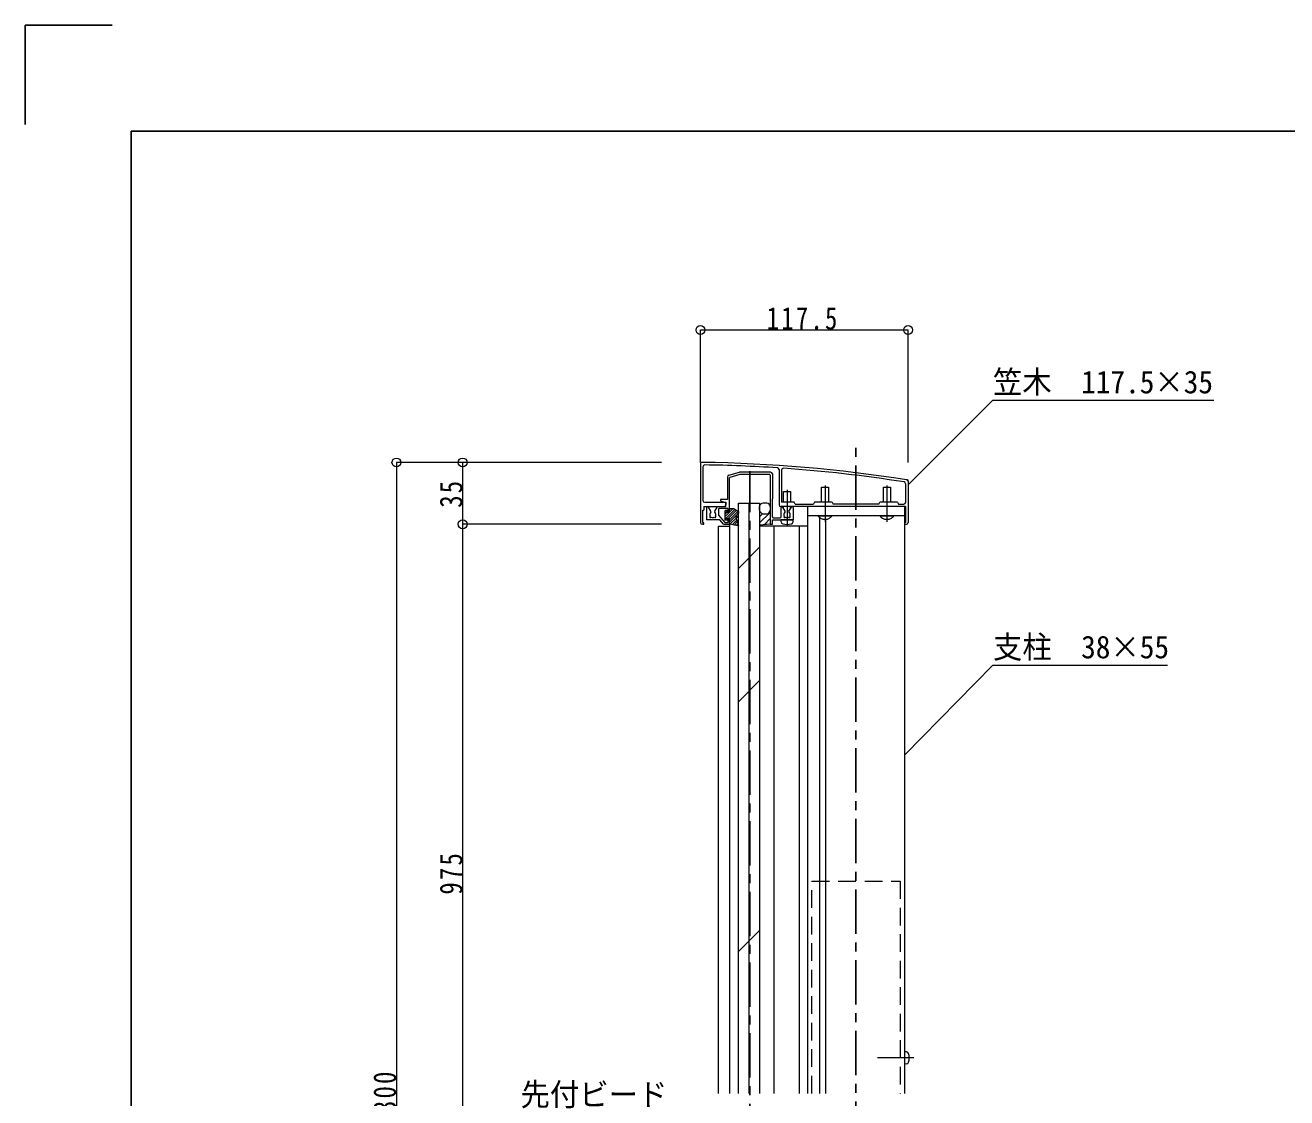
# Model space of a CAD drawing. Units: millimetres at full size, sheet at 1:5; some dimension numbers follow another scale. Extents: x -1050 to 1050, y -742 to 742.
# Drawn here: x -1050 to -336, y 135 to 742 of the extents above; entities that cross this region are included whole.
import ezdxf
from ezdxf.enums import TextEntityAlignment as Align

# ---------------------------------------------------------------- set-up
doc = ezdxf.new("R2010")
doc.units = ezdxf.units.MM
doc.header["$LTSCALE"] = 5
for name, pattern in [('CHAIN1', [8, 5, -1, 1, -1]), ('DASHED1', [1.8, 1.2, -0.6]), ('DASHED2', [3, 2, -1])]:
    doc.linetypes.add(name, pattern=pattern)
for name, color, linetype in [('0-0_通り芯', 7, 'CHAIN1'), ('1-4_印刷位置ライン', 7, 'Continuous'), ('1-5_図枠1_1', 7, 'Continuous')]:
    doc.layers.add(name, color=color, linetype=linetype)
for name, color, linetype, lineweight in [('0-3_寸法', 54, 'Continuous', 20), ('0-4_手摺部材', 92, 'Continuous', 20), ('0-7_ガラス', 6, 'Continuous', 20), ('0-8_その他', 11, 'Continuous', 20), ('0-9_文字', 3, 'Continuous', 20), ('0-A_支柱', 6, 'Continuous', 20), ('0-B_足元', 4, 'Continuous', 20)]:
    doc.layers.add(name, color=color, linetype=linetype, lineweight=lineweight)
doc.styles.add('ＭＳ ゴシック', font='')
doc.styles.get('ＭＳ ゴシック').set_extended_font_data('MS Gothic')

# ---------------------------------------------------------------- blocks, each defined once
blk = doc.blocks.new('dimension_origin')
at = {"color": 0, "linetype": 'Continuous', "lineweight": -2}
blk.add_circle((0, 0), 1.25, dxfattribs=at)

msp = doc.modelspace()

# ---------------------------------------------------------------- linework, layer by layer
at = {"layer": '0-0_通り芯'}
for p, q in [((-580, -411.793), (-580, 505.456)), ((-640, 26.923), (-640, 490))]:
    msp.add_line(p, q, dxfattribs=at)
at = {"layer": '0-3_寸法'}
for p, q in [((-668, 495), (-668, 570)), ((-668, 570), (-550.5, 570)), ((-550.5, 495), (-550.5, 570)), ((-690, 495), (-840, 495)), ((-840, 495), (-840, -224.293)), ((-802.5, 460), (-802.5, 495)), ((-690, 460), (-802.5, 460)), ((-802.5, 65.706), (-802.5, 460))]:
    msp.add_line(p, q, dxfattribs=at)
at = {"layer": '0-4_手摺部材'}
for p, q in [((-667.999, 494), (-667.999, 461)), ((-666.599, 492.581), (-666.599, 473.5)), ((-652.7, 486.746), (-652.7, 474.1)), ((-651.975, 487.707), (-645.835, 489.462)), ((-651.5, 467.5), (-651.5, 486.218)), ((-651.137, 486.698), (-645.599, 488.281)), ((-628.3, 489.5), (-645.56, 489.5)), ((-645.462, 488.3), (-629, 488.3)), ((-628.5, 487.8), (-628.5, 460)), ((-627.3, 488.5), (-627.3, 474.4)), ((-623.499, 490.932), (-623.499, 471)), ((-622.099, 490.701), (-622.099, 472.5)), ((-621, 478.5), (-617, 478.5)), ((-621, 472.5), (-621, 478.5)), ((-617, 478.5), (-617, 472.5)), ((-599.5, 472.5), (-599.5, 481)), ((-599.5, 481), (-595.5, 481)), ((-595.5, 481), (-595.5, 472.5)), ((-564.5, 472.5), (-564.5, 481)), ((-564.5, 481), (-560.5, 481)), ((-560.5, 481), (-560.5, 472.5)), ((-551.899, 482.945), (-551.899, 472.4)), ((-550.5, 484.147), (-550.5, 460.961)), ((-665.599, 472.5), (-653.699, 472.5)), ((-656.329, 473.001), (-653.7, 472.3)), ((-653.7, 470), (-653.7, 472.3)), ((-653.699, 472.5), (-653.699, 471)), ((-627.3, 464.2), (-627.3, 474.4)), ((-614.999, 472.5), (-622.099, 472.5)), ((-614.499, 471.4), (-614.999, 472.5)), ((-614.499, 471.4), (-603.999, 471.4)), ((-593.499, 472.5), (-592.999, 471.4)), ((-566.999, 471.4), (-592.999, 471.4)), ((-566.999, 471.4), (-566.499, 472.5)), ((-556.5, 472.5), (-566.499, 472.5)), ((-665.999, 470), (-654.699, 470)), ((-665.999, 470), (-665.999, 468)), ((-664.5, 469.428), (-664.5, 462.5)), ((-662.097, 467.4), (-663.433, 469.714)), ((-659.903, 467.4), (-658.546, 469.75)), ((-658.113, 470), (-653.7, 470)), ((-657.7, 468.5), (-657.7, 465.08)), ((-652.5, 469), (-657.2, 469)), ((-652.5, 469), (-652.5, 467)), ((-652.5, 467), (-652, 467)), ((-551.899, 470), (-622.499, 470)), ((-622.3, 464.2), (-622.3, 469.555)), ((-620.097, 467.4), (-621.47, 469.777)), ((-621, 468.964), (-621, 470)), ((-617.903, 467.4), (-616.567, 469.714)), ((-617, 468.964), (-617, 470)), ((-615.5, 469.428), (-615.5, 462.5)), ((-607.5, 470), (-607.5, 465)), ((-607.5, 465), (-552.5, 465)), ((-552.5, 470), (-552.5, 465)), ((-551.899, 470), (-551.899, 461)), ((-666.499, 460), (-666.999, 460)), ((-666.599, 461), (-666.499, 461)), ((-661.2, 462.5), (-664.5, 462.5)), ((-661, 462.7), (-661.2, 462.5)), ((-661, 462.7), (-660.8, 462.5)), ((-657.1, 462.5), (-660.8, 462.5)), ((-658.003, 459), (-651.5, 459)), ((-658.003, 459), (-658.003, 137.854)), ((-655, 460), (-657.1, 462.5)), ((-655, 460), (-651.5, 460)), ((-652, 463), (-652.5, 463)), ((-652.5, 463), (-652.5, 461)), ((-651.5, 460), (-651.5, 462.5)), ((-651.5, 460), (-651.5, 137.854)), ((-607.5, 459), (-634.5, 459)), ((-628.5, 460), (-627.3, 460)), ((-627.3, 460), (-627.3, 462.5)), ((-627.3, 462.5), (-619.2, 462.5)), ((-626.8, 463.7), (-622.8, 463.7)), ((-626.5, 459), (-626.5, 137.854)), ((-622.402, 461.381), (-622.5, 462.5)), ((-615.5, 462.5), (-622.5, 462.5)), ((-619, 462.7), (-619.2, 462.5)), ((-619, 462.7), (-618.8, 462.5)), ((-618.8, 462.5), (-615.5, 462.5)), ((-615.598, 461.381), (-615.5, 462.5)), ((-612, 137.854), (-612, 459)), ((-551.999, 461), (-551.899, 461)), ((-551.999, 460), (-551.499, 460))]:
    msp.add_line(p, q, dxfattribs=at)
at = {"layer": '0-4_手摺部材', "linetype": 'CHAIN1'}
for p, q in [((-619, 479.5), (-619, 458.9)), ((-597.5, 482), (-597.5, 461.4)), ((-562.5, 482), (-562.5, 461.4))]:
    msp.add_line(p, q, dxfattribs=at)
at = {"layer": '0-4_手摺部材', "linetype": 'DASHED1'}
msp.add_line((-550.5, 484.189), (-550.5, 485), dxfattribs=at)
at = {"layer": '0-4_手摺部材'}
for points in [[(-652.7, 474.1), (-656.7, 474.1), (-656.7, 473.484)], [(-593.499, 472.5), (-603.499, 472.5), (-603.999, 471.4)], [(-556.5, 472.5), (-556, 471.4), (-552.899, 471.4)], [(-666.599, 461), (-666.599, 468), (-665.999, 468)], [(-657.7, 465.08), (-654.273, 461), (-652.5, 461)], [(-601.5, 465), (-601.5, 464.712), (-593.5, 464.712), (-593.5, 465)], [(-566.5, 465), (-566.5, 464.712), (-558.5, 464.712), (-558.5, 465)]]:
    msp.add_lwpolyline(points, dxfattribs=at)
for centre, radius, start, end in [((-666.999, 494), 1, 89.28387, 180), ((-676.986, -304.938), 800, 80.9641, 89.28387), ((-665.599, 492.581), 1, 89.18151, 180), ((-676.986, -304.428), 798.09, 86.22449, 89.18151), ((-651.7, 486.746), 1, 105.9454, 180), ((-651, 486.218), 0.5, 105.9454, 180), ((-645.56, 488.5), 1, 90, 105.9454), ((-645.462, 487.8), 0.5, 90, 105.9454), ((-629, 487.8), 0.5, 0, 90), ((-628.3, 488.5), 1, 0, 90), ((-624.499, 490.932), 1, 0, 86.22449), ((-621.099, 490.701), 1, 85.97953, 180), ((-676.986, -304.428), 798.09, 81.0441, 85.97953), ((-552.899, 482.945), 1, 0, 81.0441), ((-551.5, 484.147), 1, 0, 80.9641), ((-665.599, 473.5), 1, 180, 270), ((-656.2, 473.484), 0.5, 180, 255.06859), ((-552.899, 472.4), 1, 270, 360), ((-663.928, 469.428), 0.572, 30, 180), ((-661, 465.5), 1.75, 132.83959, 208.57358), ((-662.237, 464.263), 0.5, 126.78679, 323.21321), ((-662.53, 467.15), 0.5, 312.83959, 30), ((-661, 465.5), 1.75, 241.42642, 298.57358), ((-659.763, 464.263), 0.5, 216.78679, 53.21321), ((-659.47, 467.15), 0.5, 150, 227.16041), ((-661, 465.5), 1.75, 331.4264, 47.16041), ((-658.113, 469.5), 0.5, 90, 150), ((-657.2, 468.5), 0.5, 90, 180), ((-654.699, 471), 1, 270, 0), ((-652, 467.5), 0.5, 270, 360), ((-626.8, 464.2), 0.5, 180, 270), ((-622.499, 471), 1, 180, 270), ((-622.8, 464.2), 0.5, 270, 360), ((-621.855, 469.555), 0.445, 30, 180), ((-619, 465.5), 1.75, 132.83959, 208.57358), ((-620.237, 464.263), 0.5, 126.78679, 323.21321), ((-620.53, 467.15), 0.5, 312.83959, 30), ((-619, 465.5), 1.75, 241.42642, 298.57358), ((-617.763, 464.263), 0.5, 216.78679, 53.21321), ((-617.47, 467.15), 0.5, 150, 227.16041), ((-619, 465.5), 1.75, 331.4264, 47.16041), ((-616.072, 469.428), 0.572, 0, 150), ((-597.5, 467.941), 5.141, 218.91478, 239.75003), ((-597.5, 467.941), 5.141, 300.24997, 321.08522), ((-562.5, 467.941), 5.141, 218.91478, 239.75003), ((-562.5, 467.941), 5.141, 300.24997, 321.08522), ((-666.999, 461), 1, 180, 270), ((-666.499, 460.5), 0.5, 270, 90), ((-652, 462.5), 0.5, 0, 90), ((-621.107, 461.494), 1.3, 185, 254.11915), ((-619, 468.9), 9, 254.11915, 285.88085), ((-616.893, 461.494), 1.3, 285.88085, 355), ((-597.5, 467.941), 5.141, 239.75003, 300.24997), ((-562.5, 467.941), 5.141, 239.75003, 300.24997), ((-551.999, 460.5), 0.5, 90, 270), ((-551.499, 461), 1, 270, 357.79122)]:
    msp.add_arc(centre, radius, start, end, dxfattribs=at)
at = {"layer": '0-4_手摺部材', "linetype": 'DASHED1'}
msp.add_arc((-676.986, -304.938), 800, 80.90296, 80.9641, dxfattribs=at)
at = {"layer": '0-7_ガラス'}
for p, q in [((-646.5, 137.854), (-646.5, 472)), ((-640.5, 137.854), (-640.5, 472)), ((-646.5, 434.957), (-634.5, 446.957)), ((-646.5, 359.541), (-634.5, 371.541)), ((-646.5, 218.12), (-634.5, 230.12))]:
    msp.add_line(p, q, dxfattribs=at)
msp.add_lwpolyline([(-646.5, 472), (-634.5, 472), (-634.5, 137.854)], dxfattribs=at)
at = {"layer": '0-8_その他'}
for p, q in [((-630.5, 472), (-632.5, 472)), ((-654, 462.925), (-648.484, 468.441)), ((-654, 467.167), (-653.417, 467.75)), ((-652.8, 467.75), (-654, 467.75)), ((-654, 462.25), (-654, 467.75)), ((-654, 465.753), (-652.8, 466.953)), ((-654, 464.339), (-651.539, 466.8)), ((-652.8, 466.8), (-652.8, 467.75)), ((-652.8, 466.8), (-651.5, 466.8)), ((-652.311, 463.2), (-647.6, 467.91)), ((-651.5, 466.839), (-649.589, 468.75)), ((-651.5, 468.253), (-651.003, 468.75)), ((-651.5, 466.8), (-651.5, 468.6)), ((-651.5, 462.596), (-646.716, 467.38)), ((-651.5, 461.182), (-646.772, 465.911)), ((-649, 468.75), (-651.35, 468.75)), ((-649, 468.75), (-646.5, 467.25)), ((-648.1, 464.25), (-646.5, 466.25)), ((-646.6, 464.275), (-648.1, 464.25)), ((-647.409, 463.859), (-647, 464.268)), ((-646.5, 467.25), (-646.5, 466.25)), ((-646.5, 463.975), (-646.5, 464.175)), ((-634.5, 468), (-634.5, 470)), ((-634.5, 467.821), (-634.493, 467.828)), ((-634.5, 460.75), (-628.5, 466.75)), ((-634.5, 464.286), (-632.768, 466.018)), ((-632.5, 466), (-630.5, 466)), ((-628.5, 470), (-628.5, 468)), ((-652.8, 462.25), (-654, 462.25)), ((-653.261, 462.25), (-652.8, 462.711)), ((-652.8, 463.2), (-651.5, 463.2)), ((-652.8, 462.25), (-652.8, 463.2)), ((-651.5, 460.181), (-651.5, 463.2)), ((-646.61, 459.071), (-651.32, 459.982)), ((-651.291, 459.976), (-647.779, 463.489)), ((-650.106, 459.747), (-647.455, 462.398)), ((-648.922, 459.518), (-647.132, 461.308)), ((-646.6, 463.875), (-647.886, 463.85)), ((-647.886, 463.85), (-646.512, 459.217)), ((-647.737, 459.289), (-646.808, 460.217)), ((-628.5, 460), (-634.5, 459.5)), ((-632.007, 459.708), (-628.5, 463.214))]:
    msp.add_line(p, q, dxfattribs=at)
for centre, radius, start, end in [((-632.5, 470), 2, 90, 180), ((-630.5, 470), 2, 0, 90), ((-651.35, 468.6), 0.15, 90, 180), ((-646.6, 464.175), 0.1, 0, 90), ((-646.6, 463.975), 0.1, 270, 360), ((-632.5, 468), 2, 180, 270), ((-630.5, 468), 2, 270, 360), ((-651.3, 460.181), 0.2, 180, 264.28941), ((-646.6, 459.17), 0.1, 264.28941, 28.15108)]:
    msp.add_arc(centre, radius, start, end, dxfattribs=at)
at = {"layer": '0-9_文字'}
for points in [[(-550.5, 482.26), (-502.5, 530.26), (-377.5, 530.26)], [(-552.5, 329.28), (-502.5, 380.26), (-403.75, 380.26)]]:
    msp.add_lwpolyline(points, dxfattribs=at)
at = {"layer": '0-A_支柱'}
for p, q in [((-607.5, 465), (-607.5, 137.854)), ((-552.5, 465), (-552.5, 137.854)), ((-600.7, 463.917), (-600.7, 137.854)), ((-597.2, 462.809), (-597.2, 137.854))]:
    msp.add_line(p, q, dxfattribs=at)
at = {"layer": '0-B_足元', "linetype": 'DASHED2'}
msp.add_line((-605, 137.854), (-605, 257.957), dxfattribs=at)
at = {"layer": '0-B_足元', "linetype": 'CHAIN1'}
msp.add_line((-547.28, 157.957), (-567.895, 157.957), dxfattribs=at)
at = {"layer": '0-B_足元'}
for p, q in [((-551.381, 161.359), (-552.5, 161.457)), ((-552.5, 161.457), (-552.5, 154.457)), ((-551.381, 154.555), (-552.5, 154.457))]:
    msp.add_line(p, q, dxfattribs=at)
at = {"layer": '0-B_足元', "linetype": 'DASHED2'}
msp.add_lwpolyline([(-605, 257.957), (-555, 257.957), (-555, 137.854)], dxfattribs=at)
at = {"layer": '0-B_足元'}
for centre, radius, start, end in [((-551.494, 160.064), 1.3, 15.88085, 85), ((-558.9, 157.957), 9, 344.11915, 15.88085), ((-551.494, 155.85), 1.3, 275, 344.11915)]:
    msp.add_arc(centre, radius, start, end, dxfattribs=at)
at = {"layer": '1-4_印刷位置ライン'}
for p in [(-1050, 686.222), (-1000.874, 742.5)]:
    msp.add_line(p, (-1050, 742.5), dxfattribs=at)
at = {"layer": '1-5_図枠1_1'}
msp.add_line((-990, 682.5), (703.535, 682.5), dxfattribs=at)
msp.add_lwpolyline([(-990, 682.5), (-990, -707.5), (990, -707.5)], dxfattribs=at)

# ---------------------------------------------------------------- block references
at = {"layer": '0-3_寸法', "xscale": 2, "yscale": 2}
for p, rotation in [((-668, 570), 180), ((-840, 495), 90), ((-802.5, 495), 90), ((-802.5, 460), 90), ((-802.5, 460), 270)]:
    msp.add_blockref('dimension_origin', p, dxfattribs=dict(at, rotation=rotation))
msp.add_blockref('dimension_origin', (-550.5, 570), dxfattribs=at)

# ---------------------------------------------------------------- texts
at = {"layer": '0-3_寸法', "insert": (-630.5, 570), "char_height": 12.83, "attachment_point": 7, "style": 'ＭＳ ゴシック'}
msp.add_mtext('\\T1.18;\\W0.8;117.5', dxfattribs=at)
at = {"layer": '0-3_寸法', "char_height": 12.83, "attachment_point": 7, "rotation": 90, "style": 'ＭＳ ゴシック'}
for s, insert in [('\\T1.17;\\W0.8;35', (-802.5, 469.375)), ('\\T1.18;\\W0.8;975', (-802.5, 250.353)), ('\\T1.18;\\W0.8;1300', (-840, 118.479))]:
    msp.add_mtext(s, dxfattribs=dict(at, insert=insert))
at = {"layer": '0-9_文字', "style": 'ＭＳ ゴシック', "width": 0.95}
for s, p in [('笠木\u3000117.5×35', (-502.5, 530.26)), ('支柱\u300038×55', (-502.5, 380.26)), ('先付ビード', (-769.807, 126.994))]:
    msp.add_text(s, height=12.83, dxfattribs=at).set_placement(p, align=Align.BOTTOM_LEFT)

doc.saveas('drawing.dxf')
